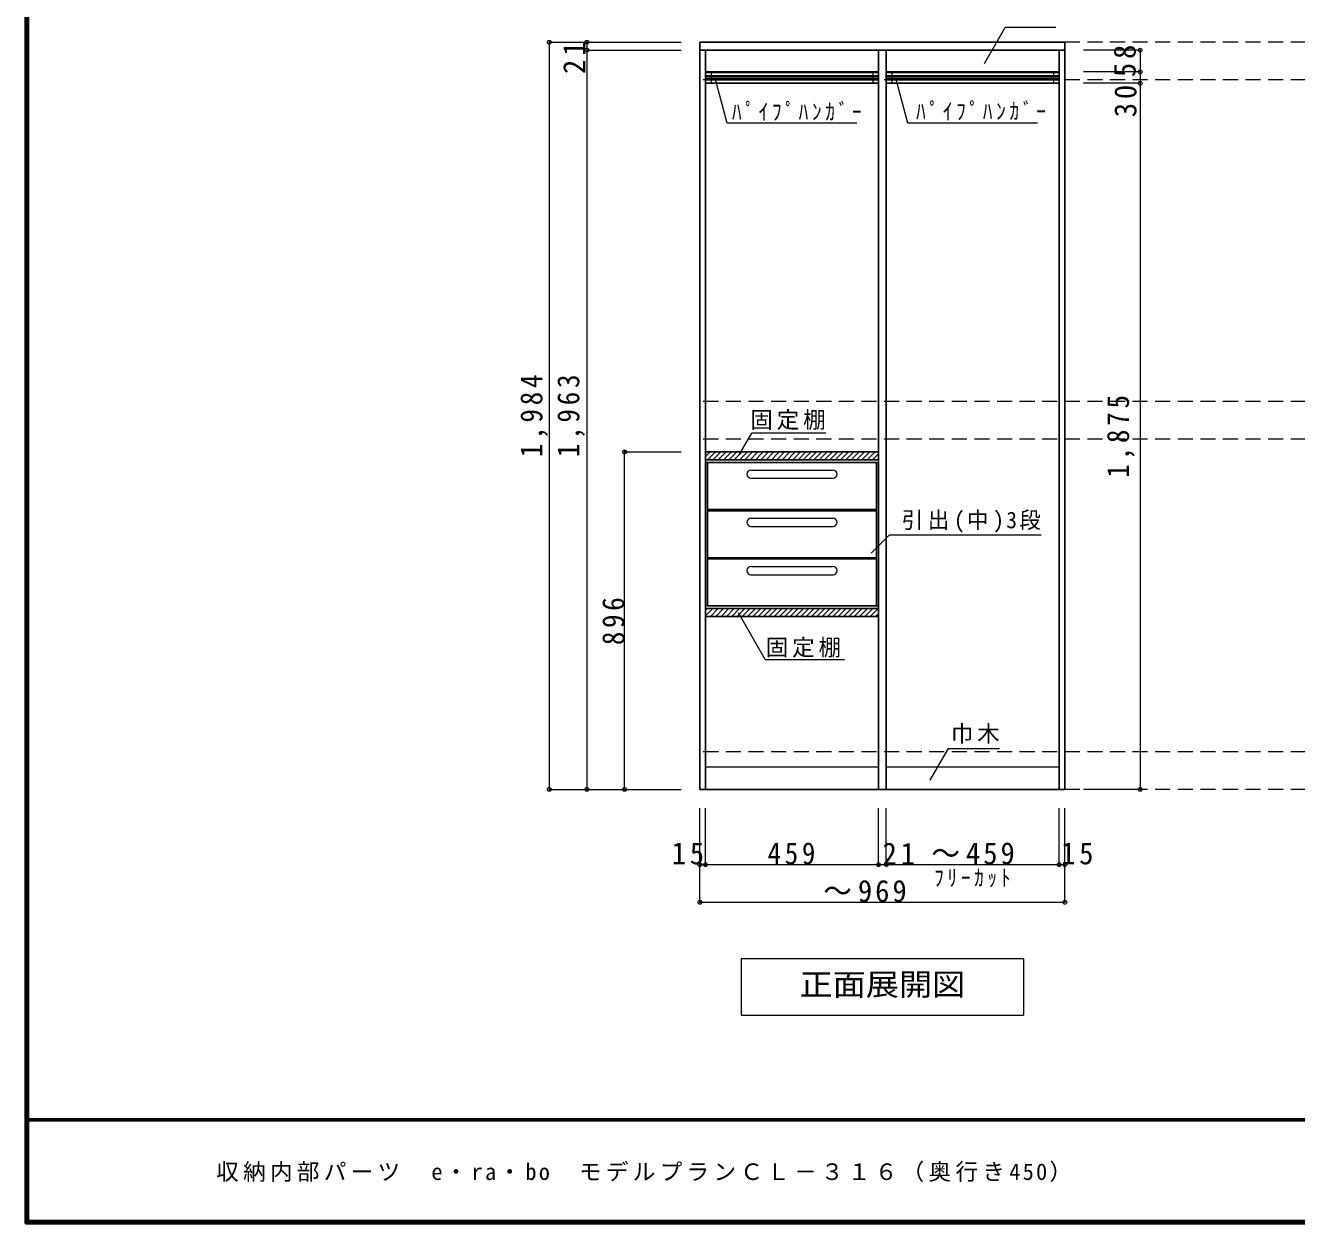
# Model space of a CAD drawing. Units: millimetres at full size, sheet at 1:20; details may follow other scales. Extents: x -3922 to 3878, y -2932 to 2722.
# Drawn here: x -3922 to -546, y -2864 to 317 of the extents above; entities that cross this region are included whole.
import ezdxf
from ezdxf.enums import TextEntityAlignment as Align

# ---------------------------------------------------------------- set-up
doc = ezdxf.new("R2010")
doc.units = ezdxf.units.MM
doc.header["$LTSCALE"] = 20
doc.header["$PDMODE"] = 32
doc.header["$PDSIZE"] = 10
doc.linetypes.add('DASHED2', pattern=[3, 2, -1])
for name, color, linetype, lineweight in [('0-2', 2, 'Continuous', 35), ('0-3_固定棚', 3, 'Continuous', 25), ('0-6_パイプハンガー', 4, 'Continuous', 9), ('0-7_桟木・巾木', 2, 'Continuous', 35), ('0-8_引き出し', 7, 'Continuous', 18), ('0-A_文字', 7, 'Continuous', 18), ('0-B_寸法', 7, 'Continuous', 9), ('0-C_ハッチ', 4, 'Continuous', 9), ('F-1_枠', 6, 'Continuous', 40)]:
    doc.layers.add(name, color=color, linetype=linetype, lineweight=lineweight)
doc.layers.add('F-A_文字', color=7, linetype='Continuous')
doc.styles.add('ＭＳ ゴシック', font='')
doc.styles.get('ＭＳ ゴシック').set_extended_font_data('MS Gothic')

msp = doc.modelspace()

# ---------------------------------------------------------------- linework, layer by layer
at = {"layer": '0-2', "color": 3, "lineweight": 25}
for p, q in [((-2130.67, 251.73), (-2130.67, 272.73)), ((-1161.67, 272.73), (-2130.67, 272.73)), ((-1161.67, 272.73), (-1161.67, 251.73)), ((-2130.67, 251.73), (-2130.67, -1711.27)), ((-1161.67, 251.73), (-2130.67, 251.73)), ((-2115.67, 251.73), (-2115.67, -1711.27)), ((-1656.67, -1711.27), (-1656.67, 251.73)), ((-1635.67, -1711.27), (-1635.67, 251.73)), ((-1176.67, -1711.27), (-1176.67, 251.73)), ((-1161.67, -1711.27), (-1161.67, 251.73)), ((-2130.67, -1711.27), (-1161.67, -1711.27))]:
    msp.add_line(p, q, dxfattribs=at)
at = {"layer": '0-3_固定棚'}
for p, q in [((-1656.67, -815.27), (-2115.67, -815.27)), ((-2115.67, -815.27), (-2115.67, -836.27)), ((-1656.67, -836.27), (-2115.67, -836.27)), ((-1656.67, -815.27), (-1656.67, -836.27)), ((-1656.67, -1231.27), (-2115.67, -1231.27)), ((-2115.67, -1231.27), (-2115.67, -1252.27)), ((-1656.67, -1231.27), (-1656.67, -1252.27)), ((-1656.67, -1252.27), (-2115.67, -1252.27))]:
    msp.add_line(p, q, dxfattribs=at)
at = {"layer": '0-6_パイプハンガー', "color": 3, "lineweight": 25}
for p, q in [((-2115.67, 193.73), (-2115.67, 163.73)), ((-1656.67, 193.73), (-2115.67, 193.73)), ((-1656.67, 193.73), (-1656.67, 163.73)), ((-1635.67, 193.73), (-1635.67, 163.73)), ((-1176.67, 193.73), (-1635.67, 193.73)), ((-1176.67, 193.73), (-1176.67, 163.73)), ((-1656.67, 163.73), (-2115.67, 163.73)), ((-1176.67, 163.73), (-1635.67, 163.73))]:
    msp.add_line(p, q, dxfattribs=at)
at = {"layer": '0-6_パイプハンガー'}
for p, q in [((-2115.67, 184.73), (-1656.67, 184.73)), ((-2115.67, 180.73), (-1656.67, 180.73)), ((-2115.67, 176.73), (-1656.67, 176.73)), ((-2115.67, 172.73), (-1656.67, 172.73)), ((-1635.67, 184.73), (-1176.67, 184.73)), ((-1635.67, 180.73), (-1176.67, 180.73)), ((-1635.67, 176.73), (-1176.67, 176.73)), ((-1635.67, 172.73), (-1176.67, 172.73))]:
    msp.add_line(p, q, dxfattribs=at)
at = {"layer": '0-6_パイプハンガー', "color": 7, "lineweight": 18}
for p, q in [((-2100.67, 193.73), (-2100.67, 163.73)), ((-1671.67, 193.73), (-1671.67, 163.73)), ((-1620.67, 193.73), (-1620.67, 163.73)), ((-1191.67, 193.73), (-1191.67, 163.73))]:
    msp.add_line(p, q, dxfattribs=at)
at = {"layer": '0-7_桟木・巾木', "color": 7, "lineweight": 18}
for p, q in [((-1656.67, 191.73), (-2115.67, 191.73)), ((-1176.67, 191.73), (-1635.67, 191.73)), ((-2115.67, -1651.27), (-1656.67, -1651.27)), ((-1635.67, -1651.27), (-1176.67, -1651.27))]:
    msp.add_line(p, q, dxfattribs=at)
at = {"layer": '0-8_引き出し', "color": 3, "lineweight": 25}
for p, q in [((-2110.67, -843.27), (-2110.67, -1224.27)), ((-2110.67, -843.27), (-1661.67, -843.27)), ((-1661.67, -1224.27), (-1661.67, -843.27)), ((-1661.67, -968.27), (-2110.67, -968.27)), ((-1661.67, -971.27), (-2110.67, -971.27)), ((-1661.67, -1096.27), (-2110.67, -1096.27)), ((-1661.67, -1099.27), (-2110.67, -1099.27)), ((-1661.67, -1224.27), (-2110.67, -1224.27))]:
    msp.add_line(p, q, dxfattribs=at)
at = {"layer": '0-8_引き出し'}
for p, q in [((-1661.67, -843.27), (-1656.67, -843.27)), ((-1656.67, -843.27), (-1656.67, -1224.27)), ((-1995.17, -863.27), (-1777.17, -863.27)), ((-1995.17, -885.27), (-1777.17, -885.27)), ((-1995.17, -991.27), (-1777.17, -991.27)), ((-1995.17, -1013.27), (-1777.17, -1013.27)), ((-1995.17, -1119.27), (-1777.17, -1119.27)), ((-1995.17, -1141.27), (-1777.17, -1141.27)), ((-2110.67, -1224.27), (-2115.67, -1224.27)), ((-1661.67, -1224.27), (-1656.67, -1224.27))]:
    msp.add_line(p, q, dxfattribs=at)
msp.add_lwpolyline([(-2110.67, -843.27), (-2115.67, -843.27), (-2115.67, -1224.27)], dxfattribs=at)
for centre, start, end in [((-1995.17, -874.27), 90, 270), ((-1777.17, -874.27), 270, 90), ((-1995.17, -1002.27), 90, 270), ((-1777.17, -1002.27), 270, 90), ((-1995.17, -1130.27), 90, 270), ((-1777.17, -1130.27), 270, 90)]:
    msp.add_arc(centre, 11, start, end, dxfattribs=at)
at = {"layer": '0-A_文字'}
for p, q in [((-1375.08, 216.5), (-1320.25, 311.47)), ((-1185.67, 311.47), (-1320.25, 311.47)), ((-2026.84, -823.28), (-1993.28, -765.16)), ((-1795.92, -765.16), (-1993.28, -765.16)), ((-1627.26, -1035.27), (-1675.93, -1083.94)), ((-1627.26, -1035.27), (-1224.34, -1035.27)), ((-1957.33, -1366.34), (-2028.68, -1242.76)), ((-1957.33, -1366.34), (-1747.02, -1366.34)), ((-1518.93, -1686.83), (-1470.17, -1602.39)), ((-1470.17, -1602.39), (-1335.13, -1602.39)), ((-1271.17, -2161.27), (-1271.17, -2311.27)), ((-2021.17, -2311.27), (-1271.17, -2311.27))]:
    msp.add_line(p, q, dxfattribs=at)
for points in [[(-1713.79, 58.14), (-2058.63, 58.14), (-2089.58, 173.65)], [(-1233.79, 58.14), (-1578.63, 58.14), (-1609.58, 173.65)], [(-1271.17, -2161.27), (-2021.17, -2161.27), (-2021.17, -2311.27)]]:
    msp.add_lwpolyline(points, dxfattribs=at)
at = {"layer": '0-B_寸法', "color": 4}
for p, q in [((-2530.67, 272.73), (-2530.67, -1711.27)), ((-2530.67, 272.73), (-2430.67, 272.73)), ((-2430.67, 272.73), (-2180.67, 272.73)), ((-2430.67, 272.73), (-2430.67, 251.73)), ((-2430.67, 251.73), (-2430.67, -1711.27)), ((-2430.67, 251.73), (-2180.67, 251.73)), ((-961.67, 251.73), (-1111.67, 251.73)), ((-961.67, 251.73), (-961.67, 193.73)), ((-961.67, 193.73), (-1111.67, 193.73)), ((-961.67, 193.73), (-961.67, 163.73)), ((-961.67, 163.73), (-1111.67, 163.73)), ((-961.67, 163.73), (-961.67, -1711.27)), ((-2330.67, -815.27), (-2180.67, -815.27)), ((-2330.67, -1711.27), (-2330.67, -815.27)), ((-2530.67, -1711.27), (-2430.67, -1711.27)), ((-2430.67, -1711.27), (-2180.67, -1711.27)), ((-961.67, -1711.27), (-1111.67, -1711.27)), ((-2130.67, -1911.27), (-2130.67, -1761.27)), ((-2115.67, -1911.27), (-2115.67, -1761.27)), ((-1656.67, -1911.27), (-1656.67, -1761.27)), ((-1635.67, -1911.27), (-1635.67, -1761.27)), ((-1176.67, -1911.27), (-1176.67, -1761.27)), ((-1161.67, -1911.27), (-1161.67, -1761.27)), ((-2115.67, -1911.27), (-2130.67, -1911.27)), ((-2130.67, -2011.27), (-2130.67, -1911.27)), ((-1176.67, -1911.27), (-2115.67, -1911.27)), ((-1161.67, -1911.27), (-1176.67, -1911.27)), ((-1161.67, -2011.27), (-1161.67, -1911.27)), ((-2130.67, -2011.27), (-1161.67, -2011.27))]:
    msp.add_line(p, q, dxfattribs=at)
at = {"layer": '0-B_寸法', "color": 4, "linetype": 'DASHED2'}
for p, q in [((1938.33, 272.73), (-2130.67, 272.73)), ((1938.33, 172.73), (-2130.67, 172.73)), ((1938.33, -681.27), (-2130.67, -681.27)), ((1938.33, -781.27), (-2130.67, -781.27)), ((1938.33, -1611.27), (-2130.67, -1611.27)), ((1938.33, -1711.27), (-2130.67, -1711.27))]:
    msp.add_line(p, q, dxfattribs=at)
at = {"layer": '0-B_寸法'}
for p in [(-2530.67, 272.73), (-2430.67, 272.73), (-2430.67, 251.73), (-961.67, 251.73), (-961.67, 193.73), (-961.67, 163.73), (-2330.67, -815.27), (-2530.67, -1711.27), (-2430.67, -1711.27), (-2330.67, -1711.27), (-961.67, -1711.27), (-2130.67, -1911.27), (-2115.67, -1911.27), (-1656.67, -1911.27), (-1635.67, -1911.27), (-1176.67, -1911.27), (-1161.67, -1911.27), (-2130.67, -2011.27), (-1161.67, -2011.27)]:
    msp.add_point(p, dxfattribs=at)
at = {"layer": '0-C_ハッチ'}
for p, q in [((-2115.67, -827.13), (-2103.81, -815.27)), ((-2110.66, -836.27), (-2089.66, -815.27)), ((-2096.52, -836.27), (-2075.52, -815.27)), ((-2082.38, -836.27), (-2061.38, -815.27)), ((-2068.24, -836.27), (-2047.24, -815.27)), ((-2054.1, -836.27), (-2033.1, -815.27)), ((-2039.95, -836.27), (-2018.95, -815.27)), ((-2025.81, -836.27), (-2004.81, -815.27)), ((-2011.67, -836.27), (-1990.67, -815.27)), ((-1997.53, -836.27), (-1976.53, -815.27)), ((-1983.38, -836.27), (-1962.38, -815.27)), ((-1969.24, -836.27), (-1948.24, -815.27)), ((-1955.1, -836.27), (-1934.1, -815.27)), ((-1940.96, -836.27), (-1919.96, -815.27)), ((-1926.82, -836.27), (-1905.82, -815.27)), ((-1912.67, -836.27), (-1891.67, -815.27)), ((-1898.53, -836.27), (-1877.53, -815.27)), ((-1884.39, -836.27), (-1863.39, -815.27)), ((-1870.25, -836.27), (-1849.25, -815.27)), ((-1856.11, -836.27), (-1835.11, -815.27)), ((-1841.96, -836.27), (-1820.96, -815.27)), ((-1827.82, -836.27), (-1806.82, -815.27)), ((-1813.68, -836.27), (-1792.68, -815.27)), ((-1799.54, -836.27), (-1778.54, -815.27)), ((-1785.39, -836.27), (-1764.39, -815.27)), ((-1771.25, -836.27), (-1750.25, -815.27)), ((-1757.11, -836.27), (-1736.11, -815.27)), ((-1742.97, -836.27), (-1721.97, -815.27)), ((-1728.83, -836.27), (-1707.83, -815.27)), ((-1714.68, -836.27), (-1693.68, -815.27)), ((-1700.54, -836.27), (-1679.54, -815.27)), ((-1686.4, -836.27), (-1665.4, -815.27)), ((-1672.26, -836.27), (-1656.67, -820.68)), ((-1658.12, -836.27), (-1656.67, -834.82)), ((-2115.67, -1250.83), (-2096.1, -1231.27)), ((-2115.67, -1236.69), (-2110.24, -1231.27)), ((-2102.96, -1252.27), (-2081.96, -1231.27)), ((-2088.82, -1252.27), (-2067.82, -1231.27)), ((-2074.67, -1252.27), (-2053.67, -1231.27)), ((-2060.53, -1252.27), (-2039.53, -1231.27)), ((-2046.39, -1252.27), (-2025.39, -1231.27)), ((-2032.25, -1252.27), (-2011.25, -1231.27)), ((-2018.11, -1252.27), (-1997.11, -1231.27)), ((-2003.96, -1252.27), (-1982.96, -1231.27)), ((-1989.82, -1252.27), (-1968.82, -1231.27)), ((-1975.68, -1252.27), (-1954.68, -1231.27)), ((-1961.54, -1252.27), (-1940.54, -1231.27)), ((-1947.39, -1252.27), (-1926.39, -1231.27)), ((-1933.25, -1252.27), (-1912.25, -1231.27)), ((-1919.11, -1252.27), (-1898.11, -1231.27)), ((-1904.97, -1252.27), (-1883.97, -1231.27)), ((-1890.83, -1252.27), (-1869.83, -1231.27)), ((-1876.68, -1252.27), (-1855.68, -1231.27)), ((-1862.54, -1252.27), (-1841.54, -1231.27)), ((-1848.4, -1252.27), (-1827.4, -1231.27)), ((-1834.26, -1252.27), (-1813.26, -1231.27)), ((-1820.12, -1252.27), (-1799.12, -1231.27)), ((-1805.97, -1252.27), (-1784.97, -1231.27)), ((-1791.83, -1252.27), (-1770.83, -1231.27)), ((-1777.69, -1252.27), (-1756.69, -1231.27)), ((-1763.55, -1252.27), (-1742.55, -1231.27)), ((-1749.4, -1252.27), (-1728.4, -1231.27)), ((-1735.26, -1252.27), (-1714.26, -1231.27)), ((-1721.12, -1252.27), (-1700.12, -1231.27)), ((-1706.98, -1252.27), (-1685.98, -1231.27)), ((-1692.84, -1252.27), (-1671.84, -1231.27)), ((-1678.69, -1252.27), (-1657.69, -1231.27)), ((-1664.55, -1252.27), (-1656.67, -1244.38))]:
    msp.add_line(p, q, dxfattribs=at)
at = {"layer": 'F-1_枠'}
for p, q in [((-3922.03, 2722.29), (-3922.03, -2864.37)), ((-3918.7, 2722.29), (-3918.7, -2864.37)), ((-3915.36, 2722.29), (-3915.36, -2864.37)), ((3877.97, -2587.71), (-3922.03, -2587.71)), ((3877.97, -2591.04), (-3922.03, -2591.04)), ((3877.97, -2857.71), (-3922.03, -2857.71)), ((3877.97, -2861.04), (-3922.03, -2861.04)), ((3877.97, -2864.37), (-3922.03, -2864.37))]:
    msp.add_line(p, q, dxfattribs=at)

# ---------------------------------------------------------------- texts
at = {"layer": '0-A_文字', "style": 'ＭＳ ゴシック', "width": 1.1}
msp.add_text('正面展開図', height=58.65, dxfattribs=at).set_placement((-1866.17, -2276.27), align=Align.BOTTOM_LEFT)
at = {"layer": '0-A_文字', "char_height": 43.99, "attachment_point": 7, "style": 'ＭＳ ゴシック'}
for s, insert in [('\\T1.39;\\W0.85;ﾊﾟｲﾌﾟﾊﾝｶﾞｰ', (-2045.66, 64.11)), ('\\T1.39;\\W0.85;ﾊﾟｲﾌﾟﾊﾝｶﾞｰ', (-1556.59, 65.42)), ('\\T1.17;固定棚', (-1997.04, -756.85)), ('\\T1.22;\\W0.95;引出(中)3段', (-1595.09, -1029.65)), ('\\T1.17;固定棚', (-1956.14, -1361.19)), ('\\T1.17;巾木', (-1464.66, -1590.35)), ('\\T1.39;\\W0.85;ﾌﾘｰｶｯﾄ', (-1508.67, -1971.27))]:
    msp.add_mtext(s, dxfattribs=dict(at, insert=insert))
at = {"layer": '0-B_寸法', "char_height": 58.65, "attachment_point": 7, "rotation": 90, "style": 'ＭＳ ゴシック'}
for s, insert in [('\\T1.27;\\W0.95;21', (-2435.44, 188.56)), ('\\T1.27;\\W0.95;58', (-972.53, 180.23)), ('\\T1.27;\\W0.95;30', (-970.65, 73.7)), ('\\T1.28;\\W0.9;1,984', (-2534.05, -829.27)), ('\\T1.28;\\W0.9;1,963', (-2435.9, -829.27)), ('\\T1.28;\\W0.9;1,875', (-976.08, -883.77)), ('\\T1.27;\\W0.9;896', (-2330.67, -1328.27))]:
    msp.add_mtext(s, dxfattribs=dict(at, insert=insert))
at = {"layer": '0-B_寸法', "char_height": 58.65, "attachment_point": 7, "style": 'ＭＳ ゴシック'}
for s, insert in [('\\T1.27;\\W0.95;15', (-2205.67, -1911.27)), ('\\T1.27;\\W0.9;459', (-1951.17, -1911.27)), ('\\T1.27;\\W0.95;21', (-1645.67, -1911.27)), ('\\T1.21;\\W0.95;～459', (-1516.17, -1911.27)), ('\\T1.27;\\W0.95;15', (-1171.67, -1911.27)), ('\\T1.21;\\W0.95;～969', (-1803.11, -2011.27))]:
    msp.add_mtext(s, dxfattribs=dict(at, insert=insert))
at = {"layer": 'F-A_文字', "insert": (-3415.36, -2754.37), "char_height": 43.99, "attachment_point": 7, "style": 'ＭＳ ゴシック'}
msp.add_mtext('\\T1.19;収納内部パーツ\u3000e・ra・bo\u3000モデルプランＣＬ－３１６（奥行き450）', dxfattribs=at)

doc.saveas('drawing.dxf')
